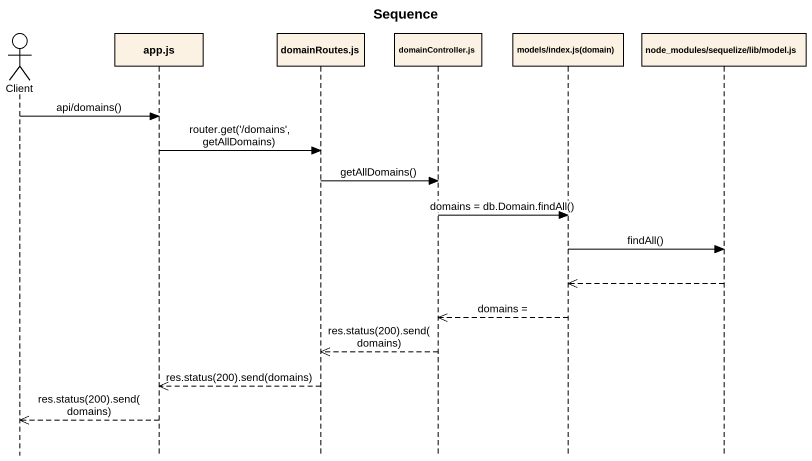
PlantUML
@startuml
title Sequence
hide footbox
actor Client
participant "app.js" as app_js
participant "domainRoutes.js" as domainRoutes_js
participant "domainController.js" as domainController_js
participant "models/index.js(domain)" as models_index_js_domain
participant "node_modules/sequelize/lib/model.js" as node_modules_sequelize_lib

Client -> app_js : api/domains()
app_js -> domainRoutes_js : router.get('/domains', getAllDomains)
domainRoutes_js -> domainController_js : getAllDomains()
domainController_js -> models_index_js_domain : domains = db.Domain.findAll()
models_index_js_domain -> node_modules_sequelize_lib : findAll()
node_modules_sequelize_lib -->> models_index_js_domain
models_index_js_domain -->> domainController_js : domains =
domainController_js -->> domainRoutes_js : res.status(200).send(domains)
domainRoutes_js -->> app_js : res.status(200).send(domains)
app_js -->> Client : res.status(200).send(domains)
@enduml
